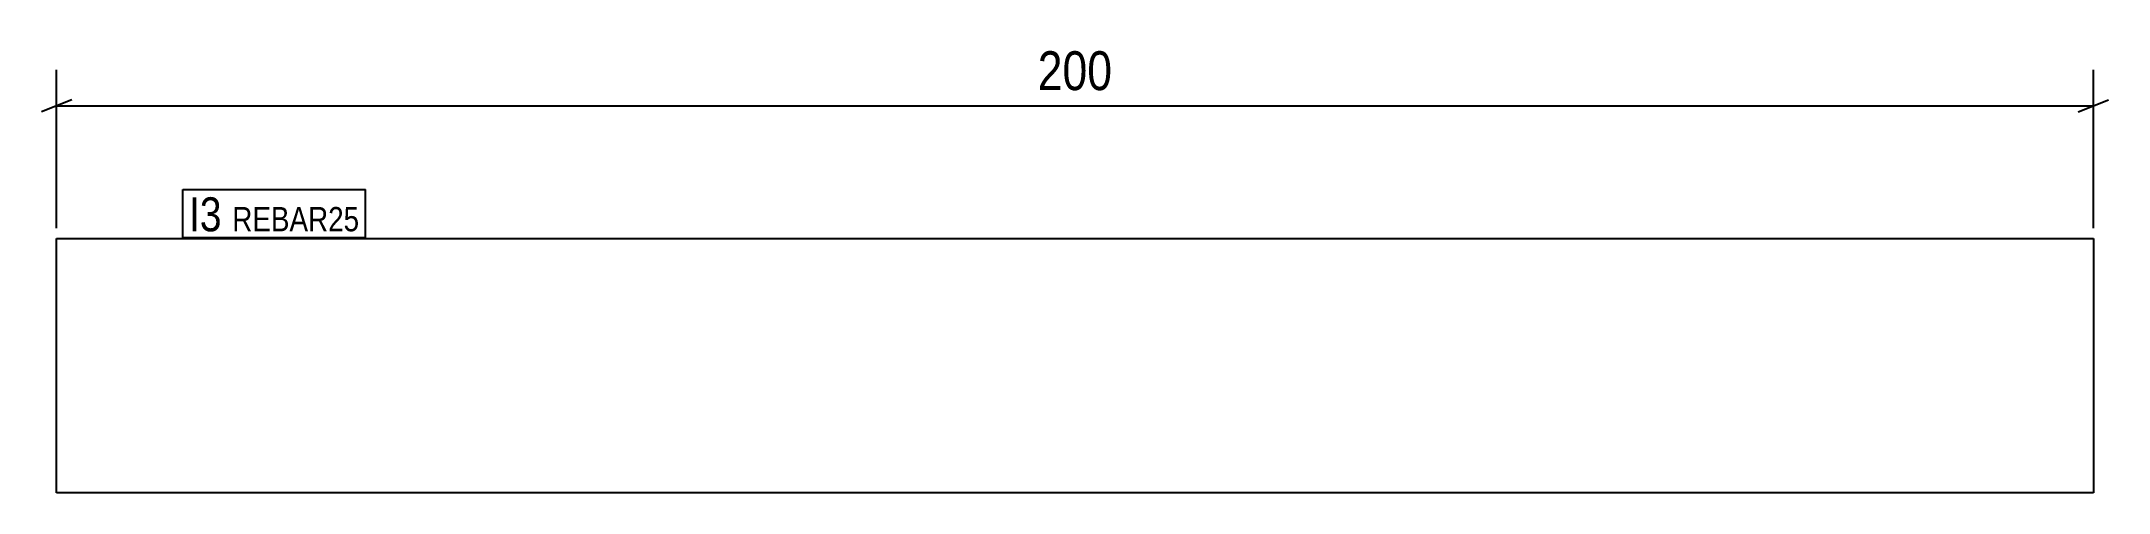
# Model space of a CAD drawing. Header units: millimetres. Extents: x 3 to 206, y 3 to 47.
import ezdxf

# ---------------------------------------------------------------- set-up
doc = ezdxf.new("R2010")
doc.units = ezdxf.units.MM
for name, color, linetype in [('MÅLSÆTNING', 7, 'Continuous'), ('STÅL', 7, 'Continuous'), ('TEKST', 7, 'Continuous')]:
    doc.layers.add(name, color=color, linetype=linetype)
doc.styles.add('Arial Narrow', font='ARIALN.TTF', dxfattribs={"height": 0.2})

msp = doc.modelspace()

# ---------------------------------------------------------------- linework, layer by layer
at = {"layer": 'MÅLSÆTNING', "color": 7, "linetype": 'Continuous'}
for p, q in [((4.5, 29), (4.5, 44.58)), ((204.5, 29), (204.5, 44.58)), ((6, 41.63), (3, 40.43)), ((4.5, 41.03), (204.5, 41.03)), ((203, 40.43), (206, 41.63))]:
    msp.add_line(p, q, dxfattribs=at)
at = {"layer": 'STÅL', "color": 2, "linetype": 'Continuous'}
for p, q in [((4.5, 28), (204.5, 28)), ((4.5, 3), (4.5, 28)), ((204.5, 28), (204.5, 3)), ((204.5, 3), (4.5, 3))]:
    msp.add_line(p, q, dxfattribs=at)

# ---------------------------------------------------------------- next in the draw order: wipeouts: each hides what was drawn before it
at = {"color": 0}
for points, layer in [([(108.96, 41.78), (108.96, 47.38), (100.04, 47.38), (100.04, 41.78)], 'MÅLSÆTNING'), ([(20.7, 28.7), (20.7, 32.2), (17.5, 32.2), (17.5, 28.7)], 'TEKST'), ([(34.23, 28.7), (34.23, 31.2), (21.75, 31.2), (21.75, 28.7)], 'TEKST')]:
    msp.add_wipeout(points, dxfattribs=at).dxf.layer = layer

# ---------------------------------------------------------------- next in the draw order: texts
at = {"layer": 'MÅLSÆTNING', "color": 3, "style": 'Arial Narrow'}
msp.add_text('200', height=3.818, dxfattribs=at).set_placement((100.84, 42.58))

# ---------------------------------------------------------------- next in the draw order: wipeouts: each hides what was drawn before it
at = {"color": 0}
for points in [[(20.7, 28.7), (20.7, 32.2), (17.5, 32.2), (17.5, 28.7)], [(34.23, 28.7), (34.23, 31.2), (21.75, 31.2), (21.75, 28.7)]]:
    msp.add_wipeout(points, dxfattribs=at).dxf.layer = 'TEKST'

# ---------------------------------------------------------------- next in the draw order: linework, layer by layer
at = {"layer": 'TEKST', "color": 7, "linetype": 'Continuous'}
for p, q in [((16.9, 32.8), (34.83, 32.8)), ((16.9, 28.1), (16.9, 32.8)), ((34.83, 28.1), (34.83, 32.8)), ((16.9, 28.1), (34.83, 28.1))]:
    msp.add_line(p, q, dxfattribs=at)

# ---------------------------------------------------------------- next in the draw order: texts
at = {"layer": 'TEKST', "color": 3, "style": 'Arial Narrow'}
for s, height, p in [('I3', 3.34, (17.5, 28.7)), ('REBAR25', 2.386, (21.75, 28.7))]:
    msp.add_text(s, height=height, dxfattribs=at).set_placement(p)

doc.saveas('drawing.dxf')
